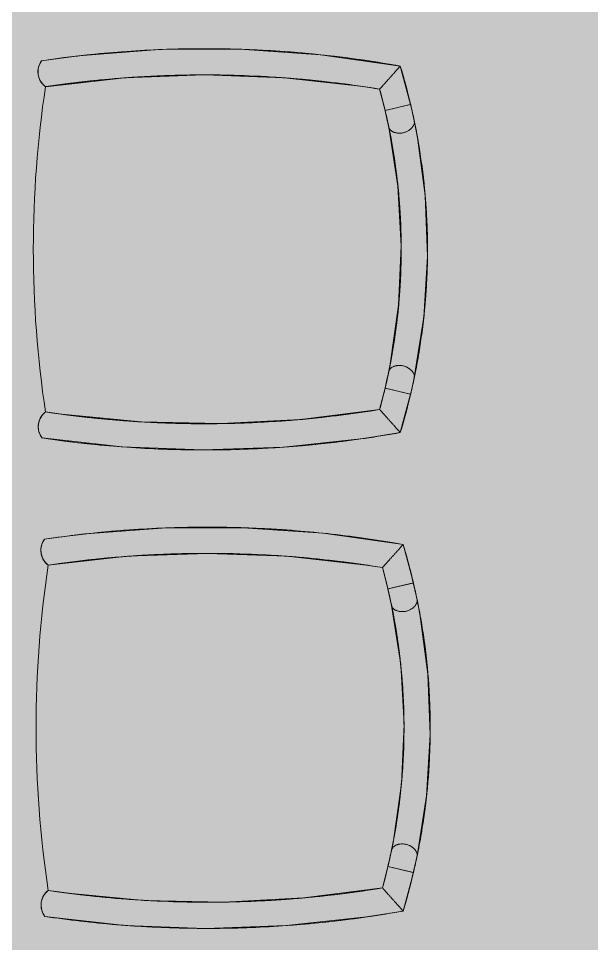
# Model space of a CAD drawing. Header units: inches. Extents: x -203 to 2070, y -968 to 768.
# Drawn here: x 998.1 to 1034.7, y 328.3 to 387.3 of the extents above; entities that cross this region are included whole.
import ezdxf

# ---------------------------------------------------------------- set-up
doc = ezdxf.new("R2010")
doc.units = ezdxf.units.IN
doc.header["$MEASUREMENT"] = 0
doc.layers.add('A-DETL-GENF', color=92, linetype='Continuous', lineweight=9)
doc.layers.add('I-FURN', color=30, linetype='Continuous', lineweight=9)

# ---------------------------------------------------------------- blocks, each defined once
blk = doc.blocks.new('F-Chairs1 - Side 05-V93-LEVEL 10 - POWER _ SIGNAL')
at = {"layer": 'I-FURN'}
for p, q in [((-9.242, -1.073), (-11.695, -1.733)), ((-9.196, -1.062), (-9.242, -1.073)), ((-8.858, -2.702), (-9.242, -1.073)), ((-9.242, -1.073), (-9.05, -1.887)), ((-9.235, -1.101), (-8.865, -2.674)), ((-8.865, -2.674), (-9.235, -1.101)), ((9.242, -1.073), (8.858, -2.702)), ((9.235, -1.101), (8.863, -2.681)), ((8.863, -2.681), (9.235, -1.101)), ((9.05, -1.887), (9.242, -1.073)), ((9.242, -1.073), (9.196, -1.062)), ((11.695, -1.733), (9.242, -1.073)), ((-2.015, -1.726), (-2.068, -1.729)), ((-2.068, -1.729), (-2.015, -1.726)), ((-1.939, -1.722), (-1.877, -1.719)), ((1.877, -1.719), (1.939, -1.722)), ((2.068, -1.729), (2.015, -1.726)), ((2.015, -1.726), (2.068, -1.729)), ((-9.05, -1.887), (-8.865, -2.674)), ((8.863, -2.681), (9.05, -1.887)), ((-10.224, -3.05), (-8.858, -2.702)), ((-8.865, -2.674), (-8.858, -2.702)), ((8.858, -2.702), (8.863, -2.681)), ((8.858, -2.702), (10.224, -3.05)), ((-10.995, -18.568), (-10.988, -18.666))]:
    blk.add_line(p, q, dxfattribs=at)
at = {"layer": 'I-FURN', "flags": 128}
for points in [[(8.177, -0.838), (4.337, -0.234), (0.456, -0.003), (-3.429, -0.146), (-7.282, -0.663), (-8.177, -0.838)], [(-11.695, -1.733), (-12.419, -6.826), (-12.77, -11.959), (-12.747, -17.103), (-12.348, -22.232), (-12.036, -24.605)], [(-7.794, -2.467), (-4.033, -1.884), (-0.232, -1.674), (3.57, -1.838), (7.338, -2.376), (7.794, -2.467)], [(12.04, -24.579), (12.61, -19.466), (12.806, -14.326), (12.627, -9.184), (12.075, -4.07), (11.695, -1.733)], [(-10.381, -24.358), (-10.944, -19.307), (-11.133, -14.227), (-10.947, -9.147), (-10.387, -4.095), (-10.224, -3.05)], [(10.224, -3.05), (10.861, -8.093), (11.125, -13.169), (11.014, -18.251), (10.529, -23.311), (10.381, -24.358)], [(-12.036, -24.605), (-12.011, -24.623), (-11.94, -24.669), (-11.833, -24.726), (-11.696, -24.78), (-11.533, -24.821), (-11.35, -24.838), (-11.157, -24.825)], [(-11.157, -24.825), (-10.968, -24.781), (-10.798, -24.711), (-10.654, -24.625), (-10.539, -24.533), (-10.454, -24.448), (-10.4, -24.383), (-10.381, -24.358)], [(10.381, -24.358), (10.4, -24.383), (10.454, -24.446), (10.54, -24.529), (10.655, -24.619), (10.8, -24.703), (10.97, -24.77), (11.158, -24.812)], [(11.158, -24.812), (11.352, -24.823), (11.536, -24.804), (11.699, -24.761), (11.836, -24.705), (11.943, -24.646), (12.014, -24.598), (12.04, -24.579)]]:
    blk.add_lwpolyline(points, dxfattribs=at)
at = {"layer": 'I-FURN'}
for centre, radius, start, end in [((0, -40.335), 40.335, 73.14459, 106.85541), ((0, -40.335), 40.335, 99.35377, 101.59885), ((0, -40.335), 40.335, 97.51775, 99.35377), ((0, -40.335), 40.335, 93.39404, 97.51775), ((0, -40.335), 40.335, 92.51187, 93.39404), ((0, -40.335), 40.335, 87.48813, 92.51187), ((0, -40.335), 40.335, 86.60596, 87.48813), ((0, -40.335), 40.335, 82.48225, 86.60596), ((0, -40.335), 40.335, 80.64623, 82.48225), ((0, -40.335), 40.335, 78.51286, 80.64623), ((0, -40.335), 40.335, 103.24546, 106.85541), ((0, -40.335), 40.335, 102.9888, 103.17895), ((0, -40.335), 40.335, 102.67749, 102.98789), ((0, -40.335), 40.335, 102.24868, 102.6744), ((0, -40.335), 40.335, 101.65333, 102.18837), ((0, -40.335), 40.335, 78.40115, 78.50241), ((0, -40.335), 40.335, 77.81163, 78.34667), ((0, -40.335), 40.335, 77.3256, 77.75132), ((0, -40.335), 40.335, 77.01211, 77.32251), ((0, -40.335), 40.335, 76.82105, 77.0112), ((0, -40.335), 40.335, 73.14459, 76.75454), ((57.799, -14.206), 70.605, 169.82435, 179.00397), ((57.799, -14.206), 70.605, 169.82435, 173.55311), ((0, -40.335), 38.662, 74.66605, 105.33395), ((0, -40.335), 38.662, 94.04497, 98.14781), ((0, -40.335), 38.662, 94.04497, 98.14781), ((0, -40.335), 38.662, 93.73147, 94.28666), ((0, -40.335), 38.662, 93.117, 94.04497), ((0, -40.335), 38.662, 93.117, 94.04497), ((0, -40.335), 38.662, 93.09719, 93.73147), ((0, -40.335), 38.662, 92.87471, 93.08387), ((0, -40.335), 38.662, 92.75495, 92.98747), ((0, -40.335), 38.662, 92.75495, 92.98747), ((0, -40.335), 38.662, 92.65774, 92.78248), ((0, -40.335), 38.662, 87.24505, 92.75495), ((0, -40.335), 38.662, 87.24505, 92.75495), ((0, -40.335), 38.662, 92.49858, 92.63985), ((0, -40.335), 38.662, 87.51483, 92.48517), ((0, -40.335), 38.662, 87.36015, 87.50142), ((0, -40.335), 38.662, 87.21752, 87.34226), ((0, -40.335), 38.662, 87.01253, 87.24505), ((0, -40.335), 38.662, 87.01253, 87.24505), ((0, -40.335), 38.662, 86.95082, 87.12529), ((0, -40.335), 38.662, 86.26853, 86.90281), ((0, -40.335), 38.662, 85.95503, 86.883), ((0, -40.335), 38.662, 85.95503, 86.883), ((0, -40.335), 38.662, 85.71334, 86.26853), ((0, -40.335), 38.662, 81.85219, 85.95503), ((0, -40.335), 38.662, 81.85219, 85.95503), ((-57.799, -14.206), 70.605, 0.99603, 10.17565), ((-57.799, -14.206), 70.605, 6.451, 10.17565), ((0, -40.335), 38.662, 100.11219, 105.33395), ((0, -40.335), 38.662, 100.11219, 105.33395), ((0, -40.335), 38.662, 100.71668, 103.24546), ((0, -40.335), 38.662, 99.32865, 100.71668), ((0, -40.335), 38.662, 99.58009, 100.11219), ((0, -40.335), 38.662, 99.58009, 100.11219), ((0, -40.335), 38.662, 99.32602, 99.58009), ((0, -40.335), 38.662, 99.32602, 99.58009), ((0, -40.335), 38.662, 98.91035, 99.32865), ((0, -40.335), 38.662, 98.97244, 99.32602), ((0, -40.335), 38.662, 99.20037, 99.32602), ((0, -40.335), 38.662, 98.97244, 99.20037), ((0, -40.335), 38.662, 98.34809, 98.97244), ((0, -40.335), 38.662, 98.34809, 98.97244), ((0, -40.335), 38.662, 98.66246, 98.91035), ((0, -40.335), 38.662, 98.30817, 98.63318), ((0, -40.335), 38.662, 98.14781, 98.34809), ((0, -40.335), 38.662, 98.14781, 98.34809), ((0, -40.335), 38.662, 97.67378, 98.30817), ((0, -40.335), 38.662, 97.50128, 97.67378), ((0, -40.335), 38.662, 96.83662, 97.50128), ((0, -40.335), 38.662, 94.28666, 96.83662), ((0, -40.335), 38.662, 83.16338, 85.71334), ((0, -40.335), 38.662, 82.49872, 83.16338), ((0, -40.335), 38.662, 82.32622, 82.49872), ((0, -40.335), 38.662, 81.69183, 82.32622), ((0, -40.335), 38.662, 81.65191, 81.85219), ((0, -40.335), 38.662, 81.65191, 81.85219), ((0, -40.335), 38.662, 81.36682, 81.69183), ((0, -40.335), 38.662, 81.02756, 81.65191), ((0, -40.335), 38.662, 81.02756, 81.65191), ((0, -40.335), 38.662, 81.08965, 81.36682), ((0, -40.335), 38.662, 80.67135, 81.08965), ((0, -40.335), 38.662, 80.67398, 81.02756), ((0, -40.335), 38.662, 80.67398, 81.02756), ((0, -40.335), 38.662, 80.41991, 80.67398), ((0, -40.335), 38.662, 80.41991, 80.67398), ((0, -40.335), 38.662, 79.28332, 80.67135), ((0, -40.335), 38.662, 79.88781, 80.41991), ((0, -40.335), 38.662, 79.88781, 80.41991), ((0, -40.335), 38.662, 74.66605, 79.88781), ((0, -40.335), 38.662, 74.66605, 79.88781), ((0, -40.335), 38.662, 76.75454, 79.28332), ((0, -40.335), 38.662, 103.24546, 105.33395), ((0, -40.335), 38.662, 74.66605, 76.75454), ((57.799, -14.206), 68.932, 170.68555, 178.94943), ((57.799, -14.206), 68.932, 170.68555, 174.96828), ((57.799, -14.206), 68.932, 170.68555, 174.81749), ((57.799, -14.206), 68.932, 170.68555, 174.79891), ((-57.799, -14.206), 68.932, 1.05057, 9.31445), ((-57.799, -14.206), 68.932, 5.03172, 9.31445), ((-57.799, -14.206), 68.932, 5.03172, 9.31445), ((-57.799, -14.206), 68.932, 5.20087, 9.31445), ((57.799, -14.206), 70.605, 173.55332, 177.28193), ((-57.799, -14.206), 70.605, 2.72629, 6.4509), ((57.799, -14.206), 68.932, 174.98081, 176.40402), ((57.799, -14.206), 68.932, 174.98081, 176.40402), ((57.799, -14.206), 68.932, 174.98038, 175.13107), ((57.799, -14.206), 68.932, 174.80686, 174.98038), ((57.799, -14.206), 68.932, 174.81749, 174.96828), ((-57.799, -14.206), 68.932, 5.01953, 5.19293), ((-57.799, -14.206), 68.932, 4.86871, 5.01953), ((-57.799, -14.206), 68.932, 3.59598, 5.01919), ((-57.799, -14.206), 68.932, 3.59598, 5.01919), ((57.799, -14.206), 68.932, 175.13146, 176.40416), ((-57.799, -14.206), 68.932, 3.59571, 4.86854), ((57.799, -14.206), 68.932, 176.40402, 178.94943), ((57.799, -14.206), 68.932, 176.40402, 178.94943), ((57.799, -14.206), 68.932, 176.40416, 178.92047), ((-57.799, -14.206), 68.932, 1.85643, 3.59598), ((-57.799, -14.206), 68.932, 1.85643, 3.59598), ((-57.799, -14.206), 68.932, 1.40712, 3.59571), ((57.799, -14.206), 70.605, 177.28228, 178.87472), ((-57.799, -14.206), 70.605, 359.00156, 2.72616), ((-57.799, -14.206), 68.932, 1.34675, 1.85643), ((-57.799, -14.206), 68.932, 1.34675, 1.85643), ((57.799, -14.206), 70.605, 178.90345, 181.01076), ((57.799, -14.206), 70.605, 179.00397, 188.46918), ((57.799, -14.206), 68.932, 178.94943, 188.46918), ((57.799, -14.206), 68.932, 178.94943, 179.25127), ((57.799, -14.206), 68.932, 178.94943, 179.25127), ((57.799, -14.206), 68.932, 178.96994, 179.25042), ((-57.799, -14.206), 68.932, 351.53082, 1.05057), ((-57.799, -14.206), 68.932, 1.07911, 1.40712), ((-57.799, -14.206), 68.932, 1.05057, 1.34675), ((-57.799, -14.206), 68.932, 1.05057, 1.34675), ((-57.799, -14.206), 68.932, 0.88116, 1.05057), ((-57.799, -14.206), 68.932, 0.88116, 1.05057), ((-57.799, -14.206), 68.932, 0.74938, 1.02966), ((-57.799, -14.206), 70.605, 351.53082, 0.99603), ((57.799, -14.206), 68.932, 179.25127, 182.33188), ((57.799, -14.206), 68.932, 179.25127, 182.33188), ((57.799, -14.206), 68.932, 179.25042, 179.54756), ((-57.799, -14.206), 68.932, 0.74873, 0.88116), ((-57.799, -14.206), 68.932, 0.74873, 0.88116), ((-57.799, -14.206), 68.932, 0.42286, 0.74938), ((-57.799, -14.206), 68.932, 0.21701, 0.74873), ((-57.799, -14.206), 68.932, 0.21701, 0.74873), ((57.799, -14.206), 68.932, 179.70845, 182.3298), ((57.799, -14.206), 68.932, 179.57736, 179.70845), ((-57.799, -14.206), 68.932, 357.66812, 0.19122), ((-57.799, -14.206), 68.932, 357.66812, 0.19122), ((-57.799, -14.206), 68.932, 359.73817, 0.42264), ((-57.799, -14.206), 68.932, 357.66849, 359.73817), ((57.799, -14.206), 70.605, 181.01125, 184.73961), ((-57.799, -14.206), 70.605, 355.27682, 359.00142), ((57.799, -14.206), 68.932, 182.3298, 183.71571), ((57.799, -14.206), 68.932, 182.33188, 183.62751), ((57.799, -14.206), 68.932, 182.33188, 183.62751), ((-57.799, -14.206), 68.932, 356.28366, 357.66849), ((-57.799, -14.206), 68.932, 356.32675, 357.66812), ((-57.799, -14.206), 68.932, 356.32675, 357.66812), ((57.799, -14.206), 68.932, 183.62751, 183.85438), ((57.799, -14.206), 68.932, 183.70931, 183.85438), ((57.799, -14.206), 68.932, 183.72166, 183.85993), ((57.799, -14.206), 68.932, 183.86069, 188.46918), ((57.799, -14.206), 68.932, 183.86069, 188.46918), ((57.799, -14.206), 68.932, 183.86444, 184.02236), ((-57.799, -14.206), 68.932, 351.53082, 356.13931), ((-57.799, -14.206), 68.932, 351.53082, 356.13931), ((-57.799, -14.206), 68.932, 355.97699, 356.13974), ((-57.799, -14.206), 68.932, 356.13974, 356.27773), ((-57.799, -14.206), 68.932, 356.13931, 356.25766), ((-57.799, -14.206), 68.932, 356.13931, 356.25766), ((57.799, -14.206), 68.932, 184.02327, 184.2414), ((57.799, -14.206), 68.932, 184.2414, 188.46918), ((-57.799, -14.206), 68.932, 351.53082, 355.97673), ((57.799, -14.206), 70.605, 184.74021, 188.46918), ((-57.799, -14.206), 70.605, 351.55193, 355.27667), ((-11.331, -23.657), 1.181, 233.3697, 323.56865), ((-11.331, -23.657), 1.181, 234.77955, 238.71788), ((-11.331, -23.657), 1.181, 238.72535, 244.75805), ((-11.331, -23.657), 1.181, 247.19774, 251.83552), ((-11.331, -23.657), 1.181, 251.85542, 258.06389), ((-11.331, -23.657), 1.181, 287.97577, 296.86899), ((-11.331, -23.657), 1.181, 298.8314, 305.14921), ((-11.331, -23.657), 1.181, 305.17348, 309.73653), ((-11.331, -23.657), 1.181, 312.22703, 318.25956), ((-11.331, -23.657), 1.181, 318.27425, 322.17824), ((0, 44.544), 69.68, 261.43212, 278.56788), ((0, 44.544), 69.68, 261.43212, 278.56788), ((0, 44.544), 69.68, 261.43212, 278.56788), ((11.32, -23.642), 1.181, 217.31497, 307.52747), ((11.32, -23.642), 1.181, 218.68488, 222.53793), ((11.32, -23.642), 1.181, 222.53959, 228.51109), ((11.32, -23.642), 1.181, 231.17288, 235.54281), ((11.32, -23.642), 1.181, 235.54981, 243.08997), ((11.32, -23.642), 1.181, 243.80536, 252.68118), ((11.32, -23.642), 1.181, 282.95037, 288.86495), ((11.32, -23.642), 1.181, 288.88336, 293.73193), ((11.32, -23.642), 1.181, 295.98563, 302.08638), ((11.32, -23.642), 1.181, 302.10845, 306.09567), ((-11.331, -23.657), 1.181, 260.1402, 269.05973), ((-11.331, -23.657), 1.181, 274.08568, 278.51039), ((-11.331, -23.657), 1.181, 278.52817, 282.86212), ((11.32, -23.642), 1.181, 257.97688, 262.10711), ((11.32, -23.642), 1.181, 262.11736, 266.80391), ((11.32, -23.642), 1.181, 271.6031, 280.54776)]:
    blk.add_arc(centre, radius, start, end, dxfattribs=at)
for points, knots in [([(-9.242, -1.073), (-9.241, -1.073), (-9.21, -1.066), (-9.058, -1.03), (-8.742, -0.958), (-8.385, -0.881), (-8.177, -0.838)], [0, 0, 0, 0, 0.2, 0.4, 0.7, 1, 1, 1, 1]), ([(-8.177, -0.838), (-8.11, -0.825), (-8.002, -0.838), (-7.863, -0.912), (-7.786, -0.97), (-7.727, -1.022), (-7.68, -1.072), (-7.644, -1.116), (-7.61, -1.163), (-7.567, -1.227), (-7.521, -1.312), (-7.483, -1.399), (-7.452, -1.494), (-7.428, -1.594), (-7.415, -1.685), (-7.41, -1.768), (-7.412, -1.846), (-7.419, -1.921), (-7.429, -1.991), (-7.445, -2.056), (-7.465, -2.119), (-7.489, -2.177), (-7.523, -2.247), (-7.574, -2.323), (-7.665, -2.417), (-7.74, -2.455), (-7.794, -2.467)], [-1, -1, -1, -1, -0.861111, -0.791667, -0.756944, -0.722222, -0.6875, -0.670139, -0.652778, -0.618056, -0.583333, -0.548611, -0.513889, -0.479167, -0.444444, -0.416667, -0.388889, -0.361111, -0.333333, -0.305556, -0.277778, -0.25, -0.222222, -0.166667, -0.111111, 0, 0, 0, 0]), ([(7.794, -2.467), (7.727, -2.453), (7.635, -2.398), (7.539, -2.275), (7.495, -2.191), (7.465, -2.119), (7.444, -2.054), (7.431, -1.999), (7.422, -1.942), (7.413, -1.865), (7.41, -1.768), (7.416, -1.673), (7.432, -1.574), (7.458, -1.474), (7.488, -1.387), (7.521, -1.312), (7.558, -1.244), (7.598, -1.18), (7.639, -1.122), (7.682, -1.07), (7.727, -1.023), (7.774, -0.98), (7.836, -0.931), (7.915, -0.882), (8.039, -0.832), (8.123, -0.827), (8.177, -0.838)], [-1, -1, -1, -1, -0.861111, -0.791667, -0.756944, -0.722222, -0.6875, -0.670139, -0.652778, -0.618056, -0.583333, -0.548611, -0.513889, -0.479167, -0.444444, -0.416667, -0.388889, -0.361111, -0.333333, -0.305556, -0.277778, -0.25, -0.222222, -0.166667, -0.111111, 0, 0, 0, 0]), ([(8.177, -0.838), (8.316, -0.866), (8.567, -0.92), (8.914, -0.997), (9.173, -1.057), (9.24, -1.073), (9.242, -1.073)], [0, 0, 0, 0, 0.2, 0.4, 0.7, 1, 1, 1, 1]), ([(-11.695, -1.733), (-11.696, -1.734), (-11.686, -1.742), (-11.654, -1.77), (-11.617, -1.803), (-11.584, -1.832), (-11.546, -1.866), (-11.511, -1.897), (-11.481, -1.923), (-11.451, -1.95), (-11.41, -1.987), (-11.359, -2.033), (-11.306, -2.08), (-11.251, -2.129), (-11.194, -2.18), (-11.137, -2.232), (-11.078, -2.284), (-11.018, -2.336), (-10.959, -2.39), (-10.9, -2.443), (-10.841, -2.495), (-10.782, -2.548), (-10.725, -2.6), (-10.669, -2.651), (-10.613, -2.699), (-10.56, -2.747), (-10.509, -2.793), (-10.461, -2.837), (-10.416, -2.877), (-10.374, -2.914), (-10.336, -2.948), (-10.303, -2.979), (-10.275, -3.004), (-10.253, -3.023), (-10.231, -3.042), (-10.224, -3.049), (-10.224, -3.05)], [-1, -1, -1, -1, -0.944444, -0.888889, -0.861111, -0.833333, -0.805556, -0.777778, -0.763889, -0.75, -0.722222, -0.694444, -0.666667, -0.638889, -0.611111, -0.583333, -0.555556, -0.527778, -0.5, -0.472222, -0.444444, -0.416667, -0.388889, -0.361111, -0.333333, -0.305556, -0.277778, -0.25, -0.222222, -0.194444, -0.166667, -0.138889, -0.111111, -0.083333, -0.055556, 0, 0, 0, 0]), ([(10.224, -3.05), (10.224, -3.049), (10.231, -3.042), (10.253, -3.023), (10.275, -3.004), (10.303, -2.979), (10.336, -2.948), (10.374, -2.914), (10.409, -2.883), (10.438, -2.857), (10.469, -2.83), (10.509, -2.793), (10.56, -2.747), (10.613, -2.699), (10.669, -2.651), (10.725, -2.6), (10.782, -2.548), (10.841, -2.495), (10.9, -2.443), (10.959, -2.389), (11.018, -2.336), (11.078, -2.284), (11.137, -2.231), (11.194, -2.18), (11.251, -2.129), (11.306, -2.08), (11.359, -2.033), (11.41, -1.987), (11.459, -1.943), (11.504, -1.903), (11.546, -1.866), (11.584, -1.832), (11.617, -1.803), (11.654, -1.77), (11.686, -1.742), (11.696, -1.734), (11.695, -1.733)], [-1, -1, -1, -1, -0.944444, -0.916667, -0.888889, -0.861111, -0.833333, -0.805556, -0.777778, -0.763889, -0.75, -0.722222, -0.694444, -0.666667, -0.638889, -0.611111, -0.583333, -0.555556, -0.527778, -0.5, -0.472222, -0.444444, -0.416667, -0.388889, -0.361111, -0.333333, -0.305556, -0.277778, -0.25, -0.222222, -0.194444, -0.166667, -0.138889, -0.111111, -0.055556, 0, 0, 0, 0]), ([(-7.794, -2.467), (-7.932, -2.495), (-8.183, -2.549), (-8.53, -2.626), (-8.79, -2.686), (-8.857, -2.701), (-8.858, -2.702)], [0, 0, 0, 0, 0.2, 0.4, 0.7, 1, 1, 1, 1]), ([(8.858, -2.702), (8.857, -2.701), (8.827, -2.694), (8.674, -2.659), (8.359, -2.587), (8.002, -2.51), (7.794, -2.467)], [0, 0, 0, 0, 0.2, 0.4, 0.7, 1, 1, 1, 1])]:
    blk.add_open_spline(points, degree=3, knots=knots, dxfattribs=at)
blk = doc.blocks.new('F-Chairs1 - Side 05-V96-LEVEL 10 - POWER _ SIGNAL')
at = {"layer": 'I-FURN'}
for p, q in [((-9.242, -1.073), (-11.695, -1.733)), ((-9.196, -1.062), (-9.242, -1.073)), ((-8.858, -2.702), (-9.242, -1.073)), ((-9.242, -1.073), (-9.05, -1.887)), ((-9.235, -1.101), (-8.865, -2.674)), ((-8.865, -2.674), (-9.235, -1.101)), ((9.242, -1.073), (8.858, -2.702)), ((9.235, -1.101), (8.863, -2.681)), ((8.863, -2.681), (9.235, -1.101)), ((9.05, -1.887), (9.242, -1.073)), ((9.242, -1.073), (9.196, -1.062)), ((11.695, -1.733), (9.242, -1.073)), ((-2.015, -1.726), (-2.068, -1.729)), ((-2.068, -1.729), (-2.015, -1.726)), ((-1.939, -1.722), (-1.877, -1.719)), ((1.877, -1.719), (1.939, -1.722)), ((2.068, -1.729), (2.015, -1.726)), ((2.015, -1.726), (2.068, -1.729)), ((-9.05, -1.887), (-8.865, -2.674)), ((8.863, -2.681), (9.05, -1.887)), ((-10.224, -3.05), (-8.858, -2.702)), ((-8.865, -2.674), (-8.858, -2.702)), ((8.858, -2.702), (8.863, -2.681)), ((8.858, -2.702), (10.224, -3.05)), ((11.131, -13.766), (11.131, -13.698))]:
    blk.add_line(p, q, dxfattribs=at)
at = {"layer": 'I-FURN', "flags": 128}
for points in [[(8.177, -0.838), (4.337, -0.234), (0.456, -0.003), (-3.429, -0.146), (-7.282, -0.663), (-8.177, -0.838)], [(-11.695, -1.733), (-12.419, -6.826), (-12.77, -11.959), (-12.747, -17.103), (-12.348, -22.232), (-12.036, -24.605)], [(-7.794, -2.467), (-4.033, -1.884), (-0.232, -1.674), (3.57, -1.838), (7.338, -2.376), (7.794, -2.467)], [(12.04, -24.579), (12.61, -19.466), (12.806, -14.326), (12.627, -9.184), (12.075, -4.07), (11.695, -1.733)], [(-10.381, -24.358), (-10.944, -19.307), (-11.133, -14.227), (-10.947, -9.147), (-10.387, -4.095), (-10.224, -3.05)], [(10.224, -3.05), (10.861, -8.093), (11.125, -13.169), (11.014, -18.251), (10.529, -23.311), (10.381, -24.358)], [(-12.036, -24.605), (-12.011, -24.623), (-11.94, -24.669), (-11.833, -24.726), (-11.696, -24.78), (-11.533, -24.821), (-11.35, -24.838), (-11.157, -24.825)], [(-11.157, -24.825), (-10.968, -24.781), (-10.798, -24.711), (-10.654, -24.625), (-10.539, -24.533), (-10.454, -24.448), (-10.4, -24.383), (-10.381, -24.358)], [(10.381, -24.358), (10.4, -24.383), (10.454, -24.446), (10.54, -24.529), (10.655, -24.619), (10.8, -24.703), (10.97, -24.77), (11.158, -24.812)], [(11.158, -24.812), (11.352, -24.823), (11.536, -24.804), (11.699, -24.761), (11.836, -24.705), (11.943, -24.646), (12.014, -24.598), (12.04, -24.579)]]:
    blk.add_lwpolyline(points, dxfattribs=at)
at = {"layer": 'I-FURN'}
for centre, radius, start, end in [((0, -40.335), 40.335, 73.14459, 106.85541), ((0, -40.335), 40.335, 99.35377, 101.59885), ((0, -40.335), 40.335, 97.51775, 99.35377), ((0, -40.335), 40.335, 93.39404, 97.51775), ((0, -40.335), 40.335, 92.51187, 93.39404), ((0, -40.335), 40.335, 87.48813, 92.51187), ((0, -40.335), 40.335, 86.60596, 87.48813), ((0, -40.335), 40.335, 82.48225, 86.60596), ((0, -40.335), 40.335, 80.64623, 82.48225), ((0, -40.335), 40.335, 78.40115, 80.64623), ((0, -40.335), 40.335, 103.24546, 106.85541), ((0, -40.335), 40.335, 102.9888, 103.17895), ((0, -40.335), 40.335, 102.67749, 102.98789), ((0, -40.335), 40.335, 102.24868, 102.6744), ((0, -40.335), 40.335, 101.65333, 102.18837), ((0, -40.335), 40.335, 77.81163, 78.34667), ((0, -40.335), 40.335, 77.3256, 77.75132), ((0, -40.335), 40.335, 77.01211, 77.32251), ((0, -40.335), 40.335, 76.82105, 77.0112), ((0, -40.335), 40.335, 73.14459, 76.75454), ((57.799, -14.206), 70.605, 169.82435, 179.00397), ((57.799, -14.206), 70.605, 169.82435, 173.55311), ((0, -40.335), 38.662, 74.66605, 105.33395), ((0, -40.335), 38.662, 94.04497, 98.14781), ((0, -40.335), 38.662, 94.04497, 98.14781), ((0, -40.335), 38.662, 93.73147, 94.28666), ((0, -40.335), 38.662, 93.117, 94.04497), ((0, -40.335), 38.662, 93.117, 94.04497), ((0, -40.335), 38.662, 93.09719, 93.73147), ((0, -40.335), 38.662, 92.87471, 93.08387), ((0, -40.335), 38.662, 92.75495, 92.98747), ((0, -40.335), 38.662, 92.75495, 92.98747), ((0, -40.335), 38.662, 92.65774, 92.78248), ((0, -40.335), 38.662, 87.24505, 92.75495), ((0, -40.335), 38.662, 87.24505, 92.75495), ((0, -40.335), 38.662, 92.49858, 92.63985), ((0, -40.335), 38.662, 87.51483, 92.48517), ((0, -40.335), 38.662, 87.36015, 87.50142), ((0, -40.335), 38.662, 87.21752, 87.34226), ((0, -40.335), 38.662, 87.01253, 87.24505), ((0, -40.335), 38.662, 87.01253, 87.24505), ((0, -40.335), 38.662, 86.95082, 87.12529), ((0, -40.335), 38.662, 86.26853, 86.90281), ((0, -40.335), 38.662, 85.95503, 86.883), ((0, -40.335), 38.662, 85.95503, 86.883), ((0, -40.335), 38.662, 85.71334, 86.26853), ((0, -40.335), 38.662, 81.85219, 85.95503), ((0, -40.335), 38.662, 81.85219, 85.95503), ((-57.799, -14.206), 70.605, 0.99603, 10.17565), ((-57.799, -14.206), 70.605, 6.451, 10.17565), ((0, -40.335), 38.662, 100.11219, 105.33395), ((0, -40.335), 38.662, 100.11219, 105.33395), ((0, -40.335), 38.662, 100.71668, 103.24546), ((0, -40.335), 38.662, 99.32865, 100.71668), ((0, -40.335), 38.662, 99.58009, 100.11219), ((0, -40.335), 38.662, 99.58009, 100.11219), ((0, -40.335), 38.662, 99.32602, 99.58009), ((0, -40.335), 38.662, 99.32602, 99.58009), ((0, -40.335), 38.662, 98.91035, 99.32865), ((0, -40.335), 38.662, 98.97244, 99.32602), ((0, -40.335), 38.662, 98.97244, 99.32602), ((0, -40.335), 38.662, 98.34809, 98.97244), ((0, -40.335), 38.662, 98.34809, 98.97244), ((0, -40.335), 38.662, 98.63318, 98.91035), ((0, -40.335), 38.662, 98.30817, 98.63318), ((0, -40.335), 38.662, 98.14781, 98.34809), ((0, -40.335), 38.662, 98.14781, 98.34809), ((0, -40.335), 38.662, 97.67378, 98.30817), ((0, -40.335), 38.662, 97.50128, 97.67378), ((0, -40.335), 38.662, 96.83662, 97.50128), ((0, -40.335), 38.662, 94.28666, 96.83662), ((0, -40.335), 38.662, 83.16338, 85.71334), ((0, -40.335), 38.662, 82.49872, 83.16338), ((0, -40.335), 38.662, 82.32622, 82.49872), ((0, -40.335), 38.662, 81.69183, 82.32622), ((0, -40.335), 38.662, 81.65191, 81.85219), ((0, -40.335), 38.662, 81.65191, 81.85219), ((0, -40.335), 38.662, 81.36682, 81.69183), ((0, -40.335), 38.662, 81.02756, 81.65191), ((0, -40.335), 38.662, 81.02756, 81.65191), ((0, -40.335), 38.662, 81.08965, 81.36682), ((0, -40.335), 38.662, 80.67135, 81.08965), ((0, -40.335), 38.662, 80.67398, 81.02756), ((0, -40.335), 38.662, 80.79963, 81.02756), ((0, -40.335), 38.662, 80.67398, 80.79963), ((0, -40.335), 38.662, 80.41991, 80.67398), ((0, -40.335), 38.662, 80.41991, 80.67398), ((0, -40.335), 38.662, 79.28332, 80.67135), ((0, -40.335), 38.662, 79.88781, 80.41991), ((0, -40.335), 38.662, 79.88781, 80.41991), ((0, -40.335), 38.662, 74.66605, 79.88781), ((0, -40.335), 38.662, 74.66605, 79.88781), ((0, -40.335), 38.662, 76.75454, 79.28332), ((0, -40.335), 38.662, 103.24546, 105.33395), ((0, -40.335), 38.662, 74.66605, 76.75454), ((57.799, -14.206), 68.932, 170.68555, 178.94943), ((57.799, -14.206), 68.932, 170.68555, 174.96828), ((57.799, -14.206), 68.932, 170.68555, 174.96828), ((57.799, -14.206), 68.932, 170.68555, 174.79891), ((-57.799, -14.206), 68.932, 1.05057, 9.31445), ((-57.799, -14.206), 68.932, 5.03172, 9.31445), ((-57.799, -14.206), 68.932, 5.03172, 9.31445), ((-57.799, -14.206), 68.932, 5.20087, 9.31445), ((57.799, -14.206), 70.605, 173.55332, 177.28193), ((-57.799, -14.206), 70.605, 2.72629, 6.4509), ((57.799, -14.206), 68.932, 174.98081, 176.40402), ((57.799, -14.206), 68.932, 174.98081, 176.40402), ((57.799, -14.206), 68.932, 174.98038, 175.13107), ((57.799, -14.206), 68.932, 174.80686, 174.98038), ((-57.799, -14.206), 68.932, 5.01953, 5.19293), ((-57.799, -14.206), 68.932, 4.86871, 5.01953), ((-57.799, -14.206), 68.932, 3.59598, 5.01919), ((-57.799, -14.206), 68.932, 3.59598, 5.01919), ((57.799, -14.206), 68.932, 175.13146, 176.40416), ((-57.799, -14.206), 68.932, 3.59571, 4.86854), ((57.799, -14.206), 68.932, 176.40402, 178.94943), ((57.799, -14.206), 68.932, 176.40402, 178.94943), ((57.799, -14.206), 68.932, 176.40416, 178.92047), ((-57.799, -14.206), 68.932, 1.85643, 3.59598), ((-57.799, -14.206), 68.932, 1.85643, 3.59598), ((-57.799, -14.206), 68.932, 1.40712, 3.59571), ((57.799, -14.206), 70.605, 177.28228, 178.87472), ((-57.799, -14.206), 70.605, 359.00156, 2.72616), ((-57.799, -14.206), 68.932, 1.34675, 1.85643), ((-57.799, -14.206), 68.932, 1.34675, 1.85643), ((57.799, -14.206), 70.605, 178.90345, 181.01076), ((57.799, -14.206), 70.605, 179.00397, 188.46918), ((57.799, -14.206), 68.932, 178.94943, 188.46918), ((57.799, -14.206), 68.932, 178.94943, 179.25127), ((57.799, -14.206), 68.932, 178.94943, 179.25127), ((57.799, -14.206), 68.932, 178.96994, 179.25042), ((-57.799, -14.206), 68.932, 351.53082, 1.05057), ((-57.799, -14.206), 68.932, 1.07911, 1.40712), ((-57.799, -14.206), 68.932, 1.05057, 1.34675), ((-57.799, -14.206), 68.932, 1.05057, 1.34675), ((-57.799, -14.206), 68.932, 0.88116, 1.05057), ((-57.799, -14.206), 68.932, 0.88116, 1.05057), ((-57.799, -14.206), 68.932, 0.74938, 1.02966), ((-57.799, -14.206), 70.605, 351.53082, 0.99603), ((57.799, -14.206), 68.932, 179.25127, 182.33188), ((57.799, -14.206), 68.932, 179.25127, 182.33188), ((57.799, -14.206), 68.932, 179.25042, 179.54756), ((-57.799, -14.206), 68.932, 0.74873, 0.88116), ((-57.799, -14.206), 68.932, 0.74873, 0.88116), ((-57.799, -14.206), 68.932, 0.42286, 0.74938), ((-57.799, -14.206), 68.932, 0.19122, 0.74873), ((-57.799, -14.206), 68.932, 0.19122, 0.74873), ((57.799, -14.206), 68.932, 179.70845, 182.3298), ((57.799, -14.206), 68.932, 179.57736, 179.70845), ((-57.799, -14.206), 68.932, 357.66812, 0.19122), ((-57.799, -14.206), 68.932, 357.66812, 0.19122), ((-57.799, -14.206), 68.932, 359.73817, 0.35768), ((-57.799, -14.206), 68.932, 357.66849, 359.73817), ((57.799, -14.206), 70.605, 181.01125, 184.73961), ((-57.799, -14.206), 70.605, 355.27682, 359.00142), ((57.799, -14.206), 68.932, 182.3298, 183.71571), ((57.799, -14.206), 68.932, 182.33188, 183.62751), ((57.799, -14.206), 68.932, 182.33188, 183.62751), ((-57.799, -14.206), 68.932, 356.28366, 357.66849), ((-57.799, -14.206), 68.932, 356.32675, 357.66812), ((-57.799, -14.206), 68.932, 356.32675, 357.66812), ((57.799, -14.206), 68.932, 183.62751, 183.85438), ((57.799, -14.206), 68.932, 183.62751, 183.85438), ((57.799, -14.206), 68.932, 183.72166, 183.85993), ((57.799, -14.206), 68.932, 183.86069, 188.46918), ((57.799, -14.206), 68.932, 183.86069, 188.46918), ((57.799, -14.206), 68.932, 183.86444, 184.02236), ((-57.799, -14.206), 68.932, 351.53082, 356.13931), ((-57.799, -14.206), 68.932, 351.53082, 356.13931), ((-57.799, -14.206), 68.932, 355.97699, 356.13974), ((-57.799, -14.206), 68.932, 356.13974, 356.27773), ((-57.799, -14.206), 68.932, 356.13931, 356.25766), ((-57.799, -14.206), 68.932, 356.13931, 356.25766), ((57.799, -14.206), 68.932, 184.02327, 184.2414), ((57.799, -14.206), 68.932, 184.2414, 188.46918), ((-57.799, -14.206), 68.932, 351.53082, 355.97673), ((57.799, -14.206), 70.605, 184.74021, 188.46918), ((-57.799, -14.206), 70.605, 351.55193, 355.27667), ((-11.331, -23.657), 1.181, 233.3697, 323.56865), ((-11.331, -23.657), 1.181, 234.77955, 238.71788), ((-11.331, -23.657), 1.181, 238.72535, 244.75805), ((-11.331, -23.657), 1.181, 247.19774, 251.83552), ((-11.331, -23.657), 1.181, 251.85542, 258.06389), ((-11.331, -23.657), 1.181, 287.97577, 296.86899), ((-11.331, -23.657), 1.181, 298.8314, 305.14921), ((-11.331, -23.657), 1.181, 305.17348, 309.73653), ((-11.331, -23.657), 1.181, 312.22703, 318.25956), ((-11.331, -23.657), 1.181, 318.27425, 322.17824), ((0, 44.544), 69.68, 261.43212, 278.56788), ((0, 44.544), 69.68, 261.43212, 278.56788), ((0, 44.544), 69.68, 261.43212, 278.56788), ((11.32, -23.642), 1.181, 217.31497, 307.52747), ((11.32, -23.642), 1.181, 218.68488, 222.53793), ((11.32, -23.642), 1.181, 222.53959, 228.51109), ((11.32, -23.642), 1.181, 231.17288, 235.54281), ((11.32, -23.642), 1.181, 235.54981, 243.08997), ((11.32, -23.642), 1.181, 243.80536, 252.68118), ((11.32, -23.642), 1.181, 282.95037, 288.86495), ((11.32, -23.642), 1.181, 288.88336, 293.73193), ((11.32, -23.642), 1.181, 295.98563, 302.08638), ((11.32, -23.642), 1.181, 302.10845, 306.09567), ((-11.331, -23.657), 1.181, 260.1402, 269.05973), ((-11.331, -23.657), 1.181, 274.08568, 278.51039), ((-11.331, -23.657), 1.181, 278.52817, 282.86212), ((11.32, -23.642), 1.181, 257.97688, 262.10711), ((11.32, -23.642), 1.181, 262.11736, 266.80391), ((11.32, -23.642), 1.181, 271.6031, 280.54776)]:
    blk.add_arc(centre, radius, start, end, dxfattribs=at)
for points, knots in [([(-9.242, -1.073), (-9.241, -1.073), (-9.21, -1.066), (-9.058, -1.03), (-8.742, -0.958), (-8.385, -0.881), (-8.177, -0.838)], [0, 0, 0, 0, 0.2, 0.4, 0.7, 1, 1, 1, 1]), ([(-8.177, -0.838), (-8.11, -0.825), (-8.002, -0.838), (-7.863, -0.912), (-7.786, -0.97), (-7.727, -1.022), (-7.68, -1.072), (-7.644, -1.116), (-7.61, -1.163), (-7.567, -1.227), (-7.521, -1.312), (-7.483, -1.399), (-7.452, -1.494), (-7.428, -1.594), (-7.415, -1.685), (-7.41, -1.768), (-7.412, -1.846), (-7.419, -1.921), (-7.429, -1.991), (-7.445, -2.056), (-7.465, -2.119), (-7.489, -2.177), (-7.523, -2.247), (-7.574, -2.323), (-7.665, -2.417), (-7.74, -2.455), (-7.794, -2.467)], [-1, -1, -1, -1, -0.861111, -0.791667, -0.756944, -0.722222, -0.6875, -0.670139, -0.652778, -0.618056, -0.583333, -0.548611, -0.513889, -0.479167, -0.444444, -0.416667, -0.388889, -0.361111, -0.333333, -0.305556, -0.277778, -0.25, -0.222222, -0.166667, -0.111111, 0, 0, 0, 0]), ([(7.794, -2.467), (7.727, -2.453), (7.635, -2.398), (7.539, -2.275), (7.495, -2.191), (7.465, -2.119), (7.444, -2.054), (7.431, -1.999), (7.422, -1.942), (7.413, -1.865), (7.41, -1.768), (7.416, -1.673), (7.432, -1.574), (7.458, -1.474), (7.488, -1.387), (7.521, -1.312), (7.558, -1.244), (7.598, -1.18), (7.639, -1.122), (7.682, -1.07), (7.727, -1.023), (7.774, -0.98), (7.836, -0.931), (7.915, -0.882), (8.039, -0.832), (8.123, -0.827), (8.177, -0.838)], [-1, -1, -1, -1, -0.861111, -0.791667, -0.756944, -0.722222, -0.6875, -0.670139, -0.652778, -0.618056, -0.583333, -0.548611, -0.513889, -0.479167, -0.444444, -0.416667, -0.388889, -0.361111, -0.333333, -0.305556, -0.277778, -0.25, -0.222222, -0.166667, -0.111111, 0, 0, 0, 0]), ([(8.177, -0.838), (8.316, -0.866), (8.567, -0.92), (8.914, -0.997), (9.173, -1.057), (9.24, -1.073), (9.242, -1.073)], [0, 0, 0, 0, 0.2, 0.4, 0.7, 1, 1, 1, 1]), ([(-11.695, -1.733), (-11.696, -1.734), (-11.686, -1.742), (-11.654, -1.77), (-11.617, -1.803), (-11.584, -1.832), (-11.546, -1.866), (-11.511, -1.897), (-11.481, -1.923), (-11.451, -1.95), (-11.41, -1.987), (-11.359, -2.033), (-11.306, -2.08), (-11.251, -2.129), (-11.194, -2.18), (-11.137, -2.232), (-11.078, -2.284), (-11.018, -2.336), (-10.959, -2.39), (-10.9, -2.443), (-10.841, -2.495), (-10.782, -2.548), (-10.725, -2.6), (-10.669, -2.651), (-10.613, -2.699), (-10.56, -2.747), (-10.509, -2.793), (-10.461, -2.837), (-10.416, -2.877), (-10.374, -2.914), (-10.336, -2.948), (-10.303, -2.979), (-10.275, -3.004), (-10.253, -3.023), (-10.231, -3.042), (-10.224, -3.049), (-10.224, -3.05)], [-1, -1, -1, -1, -0.944444, -0.888889, -0.861111, -0.833333, -0.805556, -0.777778, -0.763889, -0.75, -0.722222, -0.694444, -0.666667, -0.638889, -0.611111, -0.583333, -0.555556, -0.527778, -0.5, -0.472222, -0.444444, -0.416667, -0.388889, -0.361111, -0.333333, -0.305556, -0.277778, -0.25, -0.222222, -0.194444, -0.166667, -0.138889, -0.111111, -0.083333, -0.055556, 0, 0, 0, 0]), ([(10.224, -3.05), (10.224, -3.049), (10.231, -3.042), (10.253, -3.023), (10.275, -3.004), (10.303, -2.979), (10.336, -2.948), (10.374, -2.914), (10.409, -2.883), (10.438, -2.857), (10.469, -2.83), (10.509, -2.793), (10.56, -2.747), (10.613, -2.699), (10.669, -2.651), (10.725, -2.6), (10.782, -2.548), (10.841, -2.495), (10.9, -2.443), (10.959, -2.389), (11.018, -2.336), (11.078, -2.284), (11.137, -2.231), (11.194, -2.18), (11.251, -2.129), (11.306, -2.08), (11.359, -2.033), (11.41, -1.987), (11.459, -1.943), (11.504, -1.903), (11.546, -1.866), (11.584, -1.832), (11.617, -1.803), (11.654, -1.77), (11.686, -1.742), (11.696, -1.734), (11.695, -1.733)], [-1, -1, -1, -1, -0.944444, -0.916667, -0.888889, -0.861111, -0.833333, -0.805556, -0.777778, -0.763889, -0.75, -0.722222, -0.694444, -0.666667, -0.638889, -0.611111, -0.583333, -0.555556, -0.527778, -0.5, -0.472222, -0.444444, -0.416667, -0.388889, -0.361111, -0.333333, -0.305556, -0.277778, -0.25, -0.222222, -0.194444, -0.166667, -0.138889, -0.111111, -0.055556, 0, 0, 0, 0]), ([(-7.794, -2.467), (-7.932, -2.495), (-8.183, -2.549), (-8.53, -2.626), (-8.79, -2.686), (-8.857, -2.701), (-8.858, -2.702)], [0, 0, 0, 0, 0.2, 0.4, 0.7, 1, 1, 1, 1]), ([(8.858, -2.702), (8.857, -2.701), (8.827, -2.694), (8.674, -2.659), (8.359, -2.587), (8.002, -2.51), (7.794, -2.467)], [0, 0, 0, 0, 0.2, 0.4, 0.7, 1, 1, 1, 1])]:
    blk.add_open_spline(points, degree=3, knots=knots, dxfattribs=at)

msp = doc.modelspace()

# ---------------------------------------------------------------- hatches: boundary and pattern name
at = {"layer": 'A-DETL-GENF'}
h = msp.add_hatch(color=9, dxfattribs=at)
h.paths.add_polyline_path([(131.765, -847.993), (290.547, -780.58), (225.583, -627.565), (209.014, -634.6), (202.639, -619.585), (206.897, -617.777), (211.464, -628.535), (296.144, -592.583), (297.951, -596.84), (229.84, -625.758), (294.805, -778.772), (401.288, -733.563), (336.323, -580.549), (334.77, -581.208), (332.963, -576.951), (428.692, -536.307), (430.499, -540.565), (340.581, -578.741), (405.545, -731.755), (515.313, -685.152), (511.688, -685.152), (511.688, -619.403), (491.895, -619.403), (491.895, -612.403), (492.007, -612.403), (492.007, -532.938), (471.733, -532.938), (471.733, -523.058), (467.318, -524.932), (465.511, -520.675), (471.733, -518.033), (471.733, -508.938), (495.733, -508.938), (495.733, -510.528), (499.507, -510.528), (499.507, -516.528), (499.007, -516.528), (499.007, -612.403), (658.194, -612.403), (718.257, -586.902), (718.257, -516.528), (539.507, -516.528), (539.507, -510.528), (555.671, -510.528), (555.671, -394.75), (560.671, -394.75), (560.671, -437.313), (560.171, -437.313), (560.171, -441.938), (560.671, -441.938), (560.671, -498.09), (619.483, -498.09), (619.483, -477.938), (626.483, -477.938), (626.483, -500.465), (758.108, -500.465), (758.066, -433.935), (754.233, -433.935), (754.233, -433.435), (758.108, -433.435), (758.108, -376.936), (697.483, -376.936), (697.483, -433.435), (721.733, -433.435), (721.733, -433.935), (693.483, -433.935), (693.483, -433.435), (696.983, -433.425), (696.983, -376.936), (661.483, -376.936), (661.483, -433.435), (660.983, -433.435), (660.983, -376.936), (625.459, -376.936), (625.459, -433.435), (624.19, -433.435), (624.19, -433.935), (625.459, -433.935), (625.459, -441.938), (600.171, -441.938), (600.171, -437.313), (620.834, -437.313), (620.834, -304.375), (601.171, -304.375), (601.171, -299.75), (634.608, -299.75), (634.608, -356.949), (665.484, -356.949), (665.484, -344.95), (665.984, -344.95), (665.984, -356.949), (696.983, -356.949), (696.983, -299.95), (699.233, -299.95), (699.233, -300.45), (697.483, -300.45), (697.483, -356.949), (733.483, -356.949), (733.483, -300.45), (731.733, -300.45), (731.733, -299.95), (757.709, -299.95), (757.709, -300.45), (733.983, -300.45), (733.983, -356.949), (794.209, -356.949), (794.209, -300.45), (790.209, -300.45), (790.209, -299.95), (794.209, -299.95), (794.209, -230.991), (634.983, -230.991), (634.983, -254.991), (560.671, -254.977), (560.671, -299.75), (561.171, -299.75), (561.171, -304.375), (560.671, -304.375), (560.671, -346.75), (555.671, -346.75), (555.671, -249.977), (575.841, -249.977), (575.841, -200.842), (587.091, -200.842), (587.091, -243.741), (630.358, -243.741), (630.358, -224.991), (674.858, -224.991), (674.858, -160.842), (555.736, -160.842), (555.736, 0.658), (596.733, 0.658), (596.733, -16.342), (638.734, -16.342), (638.734, 0.658), (700.733, 0.658), (700.733, -16.342), (742.734, -16.342), (742.734, 0.658), (804.733, 0.658), (804.733, -16.342), (846.734, -16.342), (846.734, 0.658), (908.733, 0.658), (908.733, -16.342), (950.734, -16.342), (950.734, 0.658), (993.733, 0.658), (993.733, -121.745), (988.733, -121.745), (988.733, -121.342), (980.108, -121.342), (980.108, -122.592), (769.735, -122.592), (769.735, -217.717), (962.609, -217.717), (962.609, -199.939), (988.733, -199.939), (988.733, -161.745), (993.733, -161.745), (993.733, -227.326), (967.609, -227.326), (967.609, -227.439), (962.609, -227.439), (962.609, -224.717), (800.209, -224.717), (800.209, -303.857), (962.609, -303.857), (962.609, -267.439), (967.609, -267.439), (967.609, -426.913), (1012.733, -426.913), (1012.733, -431.538), (967.609, -431.538), (967.609, -457.438), (946.483, -457.438), (946.483, -308.857), (800.209, -308.857), (800.209, -362.949), (764.108, -362.949), (764.108, -516.528), (744.733, -516.528), (744.733, -520.102), (942.733, -520.102), (942.733, -524.653), (1492.421, -524.653), (1492.421, -327.967), (1377.046, -327.967), (1377.046, -349.654), (1369.046, -349.654), (1369.046, -82.654), (1372.421, -82.654), (1372.421, -36.967), (1360.733, -36.967), (1360.733, -32.342), (1369.046, -32.342), (1369.046, 0.033), (1377.046, 0.033), (1377.046, 0.658), (1497.046, 0.658), (1497.046, -165.967), (1377.046, -165.967), (1377.046, -323.342), (1497.046, -323.342), (1497.046, -372.913), (1498.733, -372.913), (1498.733, -377.538), (1497.046, -377.538), (1497.046, -524.653), (1723.696, -524.653), (1723.696, -257.169), (1557.046, -257.169), (1557.046, -261.856), (1552.421, -261.856), (1552.421, -247.856), (1557.046, -247.856), (1557.046, -252.544), (1723.696, -252.544), (1723.696, -137.333), (1557.046, -137.333), (1557.046, -207.856), (1552.421, -207.856), (1552.421, -70.856), (1557.046, -70.856), (1557.046, -132.708), (1723.696, -132.708), (1723.696, -17.583), (1582.733, -17.583), (1582.733, -29.342), (1557.046, -29.342), (1557.046, -30.856), (1552.421, -30.856), (1552.421, 61.144), (1557.046, 61.144), (1557.046, -1.342), (1582.733, -1.342), (1582.733, -12.958), (1723.696, -12.958), (1723.696, 102.667), (1557.046, 102.667), (1557.046, 101.144), (1552.421, 101.144), (1552.421, 109.144), (1557.046, 109.144), (1557.046, 107.292), (1723.696, 107.292), (1723.696, 222.667), (1557.046, 222.667), (1557.046, 149.144), (1552.421, 149.144), (1552.421, 228.979), (1557.046, 228.979), (1557.046, 227.292), (1723.696, 227.292), (1723.696, 284.95), (1723.296, 284.95), (1723.296, 338.962), (1557.046, 338.962), (1557.046, 268.979), (1552.421, 268.979), (1552.421, 343.587), (1723.296, 343.587), (1723.296, 351.587), (1732.421, 351.587), (1732.421, 355.587), (1737.046, 355.587), (1737.046, 351.587), (1910.234, 351.587), (1910.234, 580.432), (1737.046, 580.432), (1737.046, 395.587), (1732.421, 395.587), (1732.421, 418.962), (1666.046, 418.962), (1666.046, 402.337), (1598.733, 402.337), (1598.733, 406.962), (1661.421, 406.962), (1661.421, 423.587), (1732.421, 423.587), (1732.421, 580.432), (1377.046, 580.432), (1377.046, 406.962), (1378.733, 406.962), (1378.733, 402.337), (1298.733, 402.337), (1298.733, 406.962), (1372.421, 406.962), (1372.421, 580.432), (1077.046, 580.432), (1077.046, 406.962), (1210.733, 406.962), (1210.733, 402.337), (1077.046, 402.337), (1077.046, 82.275), (1072.421, 82.275), (1072.421, 103.962), (1071.733, 103.962), (1071.733, 108.587), (1072.421, 108.587), (1072.421, 580.432), (777.046, 580.432), (777.046, 558.506), (772.421, 558.506), (772.421, 580.432), (417.046, 580.432), (417.046, 406.962), (418.708, 406.962), (418.708, 402.337), (410.708, 402.337), (410.708, 406.962), (412.421, 406.962), (412.421, 580.432), (237.046, 580.432), (237.046, 577.146), (246.733, 577.146), (246.733, 553.146), (237.046, 553.146), (237.046, 406.962), (238.733, 406.962), (238.733, 402.337), (230.733, 402.337), (230.733, 406.962), (232.421, 406.962), (232.421, 553.146), (222.733, 553.146), (222.733, 577.146), (232.421, 577.146), (232.421, 580.432), (-120.353, 580.432), (-120.353, 406.962), (52.421, 406.962), (52.421, 423.587), (59.669, 423.587), (59.669, 418.962), (57.046, 418.962), (57.046, 328.65), (52.421, 328.65), (52.421, 402.337), (-120.353, 402.337), (-120.353, 286.962), (52.421, 286.962), (52.421, 288.65), (57.046, 288.65), (57.046, 280.65), (52.421, 280.65), (52.421, 282.337), (-120.353, 282.337), (-120.353, 166.962), (52.421, 166.962), (52.421, 240.65), (57.046, 240.65), (57.046, 160.65), (52.421, 160.65), (52.421, 162.337), (-120.353, 162.337), (-120.353, 0.55), (-80.763, 0.55), (-80.763, -13.038), (52.421, -13.038), (52.446, 120.65), (57.046, 120.65), (57.046, -19.35), (52.421, -19.35), (52.421, -17.663), (-80.763, -17.663), (-80.763, -30.95), (-120.353, -30.95), (-120.353, -193.038), (52.421, -193.038), (52.421, -59.35), (57.046, -59.35), (57.046, -218.769), (71.247, -252.218), (66.99, -254.026), (52.421, -219.71), (52.421, -197.663), (-120.353, -197.663), (-120.353, -254.169), (-75.11, -360.732), (83.673, -293.318), (82.622, -290.844), (86.88, -289.037), (141.983, -418.824), (137.726, -420.631), (85.48, -297.575), (-73.303, -364.989), (-4.766, -526.418), (-2.443, -525.431), (-6.071, -516.886), (16.021, -507.507), (19.649, -516.052), (154.017, -459.004), (153.358, -457.45), (157.615, -455.643), (160.741, -463.007), (156.484, -464.814), (155.825, -463.261), (21.456, -520.309), (25.4, -529.598), (3.308, -538.977), (-0.635, -529.688), (-2.958, -530.675), (42.326, -637.335), (201.109, -569.921), (172.116, -501.633), (176.373, -499.826), (207.174, -572.371), (190.605, -579.405), (191.264, -580.958), (187.007, -582.766), (186.348, -581.212), (44.134, -641.592), (118.024, -815.629)], flags=0)
h.paths.add_polyline_path([(225.756, -805.76), (216.377, -783.669), (238.468, -774.289), (247.847, -796.381), (237.608, -800.728)], flags=0)
h.paths.add_polyline_path([(446.67, -711.967), (437.29, -689.876), (459.382, -680.497), (468.761, -702.588), (455.331, -708.29)], flags=0)
h.paths.add_polyline_path([(516.313, -684.727), (892.285, -525.102), (744.733, -525.102), (744.733, -532.938), (725.257, -532.938), (725.257, -561.419), (744.733, -561.419), (744.733, -585.419), (725.257, -585.419), (725.257, -591.535), (659.618, -619.403), (590.813, -619.403), (590.813, -647.064), (516.734, -647.064), (516.734, -643.564), (587.313, -643.564), (587.313, -619.403), (516.313, -619.403), (516.313, -647.064)], flags=0)
h.paths.add_polyline_path([(263.399, -548.499), (261.591, -544.242), (291.351, -531.607), (277.136, -498.125), (247.365, -510.735), (245.568, -506.503), (352.389, -461.15), (224.271, -159.388), (118.024, -204.708), (108.247, -182.747), (108.247, 0.747), (112.872, 0.747), (112.872, -27.029), (206.421, -27.029), (206.421, 0.587), (264.733, 0.587), (264.733, -4.038), (263.046, -4.038), (263.046, -31.654), (237.608, -31.654), (237.608, -149.243), (370.421, -149.243), (370.421, -4.038), (304.733, -4.038), (304.733, 0.587), (498.046, 0.587), (498.046, -98.125), (493.421, -98.125), (493.421, -4.038), (375.046, -4.038), (375.046, -149.243), (493.421, -149.243), (493.421, -138.125), (498.046, -138.125), (498.046, -157.125), (493.421, -157.125), (493.421, -153.868), (432.046, -153.868), (432.046, -196.813), (493.421, -196.813), (493.421, -196.125), (498.046, -196.125), (498.046, -296.125), (493.421, -296.125), (493.421, -229.438), (466.421, -229.438), (466.421, -201.438), (306.4, -201.438), (306.4, -153.868), (237.608, -153.868), (237.608, -178.967), (305.049, -337.813), (493.421, -337.813), (493.421, -336.125), (498.046, -336.125), (498.046, -448.876), (416.504, -483.496), (414.697, -479.239), (493.421, -445.815), (493.421, -342.438), (307.013, -342.438), (372.669, -497.082), (377.878, -494.871), (379.685, -499.128), (370.22, -503.147), (358.496, -475.532), (285.692, -506.442), (297.416, -534.057), (263.72, -548.363)], flags=0)
h.paths.add_polyline_path([(259.115, -532.492), (249.735, -510.4), (271.827, -501.021), (281.206, -523.112), (262.224, -531.171)], flags=0)
h.paths.add_polyline_path([(1557.046, -523.313), (1542.733, -523.313), (1542.733, -499.313), (1566.733, -499.313), (1566.733, -523.313)], flags=0)
h.paths.add_polyline_path([(1243.358, -523.313), (1242.733, -523.313), (1242.733, -499.313), (1266.733, -499.313), (1266.733, -523.313), (1266.108, -523.313)], flags=0)
h.paths.add_polyline_path([(967.942, -523.313), (943.942, -523.313), (943.942, -499.313), (967.942, -499.313), (967.942, -500.813)], flags=0)
h.paths.add_polyline_path([(623.382, -510.528), (720.733, -510.528), (720.733, -508.938), (744.733, -508.938), (744.733, -510.528), (758.108, -510.528), (758.108, -505.09), (560.671, -505.09), (560.671, -510.528), (619.483, -510.528)], flags=0)
h.paths.add_polyline_path([(283.885, -502.185), (356.688, -471.275), (354.197, -465.407), (281.393, -496.317), (282.161, -498.125)], flags=0)
h.paths.add_polyline_path([(962.609, -452.438), (962.609, -308.857), (951.483, -308.857), (951.483, -452.438), (959.837, -452.438)], flags=0)
h.paths.add_polyline_path([(1059.046, -445.654), (1054.421, -445.654), (1054.421, -431.538), (1052.733, -431.538), (1052.733, -426.913), (1054.421, -426.913), (1054.421, 0.658), (1107.051, 0.658), (1107.051, -3.967), (1104.863, -3.967), (1104.863, -32.342), (1224.238, -32.342), (1224.238, -3.967), (1222.051, -3.967), (1222.051, 0.658), (1280.863, 0.658), (1280.863, -32.342), (1320.733, -32.342), (1320.733, -36.967), (1059.046, -36.967), (1059.046, -431.538)], flags=0)
h.paths.add_polyline_path([(656.69, -433.935), (656.69, -433.435), (660.983, -433.435), (660.983, -433.935)], flags=0)
h.paths.add_polyline_path([(1552.421, -377.538), (1538.733, -377.538), (1538.733, -372.913), (1552.421, -372.913), (1552.421, -301.856), (1557.046, -301.856), (1557.046, -372.913), (1723.296, -372.913), (1723.296, -377.538), (1557.046, -377.538)], flags=0)
h.paths.add_polyline_path([(625.459, -370.936), (758.108, -370.936), (758.108, -362.949), (625.459, -362.949), (625.459, -365.149)], flags=0)
h.paths.add_polyline_path([(631.108, -356.949), (631.108, -304.375), (625.459, -304.375), (625.459, -356.949), (626.434, -356.949)], flags=0)
h.paths.add_polyline_path([(739.501, -224.991), (766.235, -224.991), (766.235, -205.938), (679.483, -205.938), (679.483, -224.991)], flags=0)
h.paths.add_polyline_path([(794.209, -224.991), (794.209, -224.717), (769.735, -224.717), (769.735, -224.991), (771.094, -224.991)], flags=0)
h.paths.add_polyline_path([(471.733, -224.813), (471.733, -201.438), (471.046, -201.438), (471.046, -224.813)], flags=0)
h.paths.add_polyline_path([(968.132, -222.326), (968.132, -204.939), (967.609, -204.939), (967.609, -222.326)], flags=0)
h.paths.add_polyline_path([(679.483, -201.313), (766.235, -201.313), (766.235, -119.342), (679.483, -119.342), (679.483, -170.615)], flags=0)
h.paths.add_polyline_path([(427.421, -196.813), (427.421, -153.868), (311.025, -153.868), (311.025, -196.813), (375.046, -196.813)], flags=0)
h.paths.add_polyline_path([(232.983, -168.074), (232.983, -157.439), (229.16, -159.069), (229.296, -159.388)], flags=0)
h.paths.add_polyline_path([(584.678, -146.842), (668.233, -146.842), (668.233, -111.342), (771.733, -111.342), (771.733, -24.342), (569.736, -24.342), (569.736, -146.842)], flags=0)
h.paths.add_polyline_path([(776.358, -111.342), (979.733, -111.342), (979.733, -24.342), (776.358, -24.342), (776.358, -32.869)], flags=0)
h.paths.add_polyline_path([(1228.863, -32.342), (1276.238, -32.342), (1276.238, -3.967), (1268.733, -3.967), (1268.733, -29.342), (1240.733, -29.342), (1240.733, -3.967), (1228.863, -3.967), (1228.863, -29.342)], flags=0)
h.paths.add_polyline_path([(1100.238, -32.342), (1100.238, -3.967), (1059.046, -3.967), (1059.046, -32.342), (1091.442, -32.342)], flags=0)
h.paths.add_polyline_path([(-117.752, -27.45), (-84.263, -27.45), (-84.263, -27.342), (-117.752, -27.342), (-117.752, -17.663), (-120.353, -17.663), (-120.353, -27.45), (-117.901, -27.45)], flags=0)
h.paths.add_polyline_path([(220.733, -27.029), (220.733, -4.038), (211.046, -4.038), (211.046, -27.029)], flags=0)
h.paths.add_polyline_path([(258.421, -27.029), (258.421, -4.038), (248.733, -4.038), (248.733, -27.029)], flags=0)
h.paths.add_polyline_path([(-120.353, -13.038), (-117.752, -13.038), (-117.752, -2.95), (-120.353, -2.95), (-120.353, -3.342)], flags=0)
h.paths.add_polyline_path([(807.046, 78.275), (802.421, 78.275), (802.421, 94.025), (777.046, 94.025), (777.046, 82.275), (772.421, 82.275), (772.421, 107.149), (726.046, 107.149), (726.046, 111.774), (725.796, 111.774), (725.796, 294.149), (726.046, 294.149), (726.046, 307.587), (772.421, 307.587), (772.421, 518.506), (777.046, 518.506), (777.046, 94.525), (802.421, 94.525), (802.421, 108.587), (807.046, 108.587), (807.046, 84.587), (994.421, 84.587), (994.421, 108.587), (999.733, 108.587), (999.733, 103.962), (999.046, 103.962), (999.046, 79.962), (807.046, 79.962)], flags=0)
h.paths.add_polyline_path([(1492.037, 79.962), (1262.238, 79.962), (1262.238, 109.587), (1266.863, 109.587), (1266.863, 84.587), (1363.421, 84.587), (1363.421, 182.837), (1338.733, 182.837), (1338.733, 186.587), (1372.421, 186.587), (1372.421, 217.962), (1266.733, 217.962), (1266.733, 193.587), (1262.108, 193.587), (1262.108, 217.962), (1163.046, 217.962), (1163.046, 109.587), (1186.801, 109.587), (1186.801, 104.962), (1185.363, 104.962), (1185.363, 84.587), (1226.238, 84.587), (1226.238, 104.962), (1225.801, 104.962), (1225.801, 109.587), (1230.863, 109.587), (1230.863, 79.962), (1134.733, 79.962), (1134.733, 84.587), (1158.421, 84.587), (1158.421, 191.962), (1132.421, 191.962), (1132.421, 343.587), (1137.046, 343.587), (1137.046, 222.587), (1372.421, 222.587), (1372.421, 343.587), (1497.046, 343.587), (1497.046, 180.275), (1492.421, 180.275), (1492.421, 181.962), (1377.046, 181.962), (1377.046, 84.587), (1492.421, 84.587), (1492.421, 140.275), (1497.046, 140.275), (1497.046, 79.962), (1492.421, 79.962)], flags=0)
h.paths.add_polyline_path([(358.421, 79.962), (108.247, 79.962), (108.247, 140.275), (112.872, 140.275), (112.872, 84.587), (232.421, 84.587), (232.421, 181.962), (112.872, 181.931), (112.872, 180.275), (108.247, 180.275), (108.247, 186.587), (232.421, 186.587), (232.421, 338.962), (108.247, 338.962), (108.247, 343.587), (237.046, 343.587), (237.046, 240.587), (387.546, 240.587), (387.546, 343.587), (583.046, 343.587), (583.046, 233.775), (578.421, 233.775), (578.421, 235.962), (561.046, 235.962), (561.046, 84.587), (578.421, 84.587), (578.421, 86.775), (583.046, 86.775), (583.046, 79.962), (430.421, 79.962), (430.421, 109.587), (435.046, 109.587), (435.046, 84.587), (556.421, 84.587), (556.421, 131.423), (558.542, 131.423), (558.551, 158.518), (556.421, 158.518), (556.421, 235.962), (399.046, 235.962), (399.046, 144.587), (432.733, 144.587), (432.733, 139.962), (360.733, 139.962), (360.733, 144.587), (384.733, 144.587), (384.733, 235.962), (237.046, 235.962), (237.046, 84.587), (358.421, 84.587), (358.421, 109.587), (363.046, 109.587), (363.046, 79.962)], flags=0)
h.paths.add_polyline_path([(1372.421, 84.587), (1372.399, 182.837), (1368.046, 182.837), (1368.046, 84.587)], flags=0)
h.paths.add_polyline_path([(1163.046, 84.587), (1180.738, 84.587), (1180.738, 104.962), (1163.046, 104.962), (1163.046, 86.385)], flags=0)
h.paths.add_polyline_path([(662.089, 107.149), (648.733, 107.149), (648.733, 294.149), (665.296, 294.149), (665.296, 289.524), (667.046, 289.524), (667.046, 107.149), (662.421, 107.149)], flags=0)
h.paths.add_polyline_path([(739.501, 111.774), (769.108, 111.774), (769.108, 289.524), (730.671, 289.524), (730.671, 111.774)], flags=0)
h.paths.add_polyline_path([(661.796, 111.774), (661.796, 135.769), (662.421, 135.769), (662.421, 289.524), (653.358, 289.524), (653.358, 111.774), (656.939, 111.774)], flags=0)
h.paths.add_polyline_path([(540.769, 132.577), (540.768, 132.577), (540.769, 132.68)], flags=0)
h.paths.add_polyline_path([(535.643, 141.125), (535.643, 141.125), (535.643, 142.178)], flags=0)
h.paths.add_polyline_path([(557.482, 143.076), (557.482, 143.076), (557.482, 147.116)], flags=0)
h.paths.add_polyline_path([(557.482, 142.954), (557.482, 142.954), (557.482, 143)], flags=0)
h.paths.add_polyline_path([(557.482, 142.898), (557.482, 142.898), (557.482, 142.954)], flags=0)
h.paths.add_polyline_path([(557.482, 142.573), (557.482, 142.573), (557.482, 142.669)], flags=0)
h.paths.add_polyline_path([(543.411, 142.903), (543.411, 142.903), (543.411, 142.958)], flags=0)
h.paths.add_polyline_path([(394.421, 144.587), (394.421, 235.962), (389.358, 235.962), (389.358, 144.587), (391.149, 144.587)], flags=0)
h.paths.add_polyline_path([(543.413, 148.671), (543.413, 148.671), (545.249, 148.671)], flags=0)
h.paths.add_polyline_path([(1140.421, 196.587), (1158.421, 196.602), (1158.421, 217.962), (1137.046, 217.962), (1137.046, 196.587)], flags=0)
h.paths.add_polyline_path([(769.108, 294.149), (772.421, 294.149), (772.421, 302.962), (730.671, 302.962), (730.671, 294.149), (739.501, 294.149)], flags=0)
h.paths.add_polyline_path([(1558.733, 402.337), (1418.733, 402.337), (1418.733, 406.962), (1552.421, 406.962), (1552.421, 548.646), (1557.046, 548.646), (1557.046, 406.962), (1558.733, 406.962)], flags=0)
h.paths.add_polyline_path([(1257.046, 402.337), (1250.733, 402.337), (1250.733, 406.962), (1252.421, 406.962), (1252.421, 548.646), (1257.046, 548.646), (1257.046, 406.962), (1258.733, 406.962), (1258.733, 402.337)], flags=0)
h.paths.add_polyline_path([(623.669, 402.337), (458.708, 402.337), (458.708, 406.962), (607.421, 406.962), (607.421, 548.646), (612.046, 548.646), (612.046, 406.962), (623.669, 406.962)], flags=0)
h.paths.add_polyline_path([(352.444, 402.337), (278.733, 402.337), (278.733, 406.962), (370.708, 406.962), (370.708, 402.337), (356.609, 402.337)], flags=0)
h.paths.add_polyline_path([(190.733, 402.337), (101.357, 402.337), (101.357, 418.962), (99.669, 418.962), (99.669, 423.587), (101.357, 423.587), (101.357, 548.65), (105.982, 548.65), (105.982, 406.962), (190.733, 406.962)], flags=0)
h.paths.add_polyline_path([(887.067, 509.775), (887.067, 509.775), (886.87, 509.83)], flags=0)
h.paths.add_polyline_path([(1563.484, 553.146), (1542.734, 553.146), (1542.734, 577.146), (1566.734, 577.146), (1566.734, 553.146)], flags=0)
h.paths.add_polyline_path([(1257.046, 553.146), (1242.734, 553.146), (1242.734, 577.146), (1266.734, 577.146), (1266.734, 553.146)], flags=0)
h.paths.add_polyline_path([(942.734, 553.146), (942.734, 577.146), (966.734, 577.146), (966.734, 553.146)], flags=0)
h.paths.add_polyline_path([(596.734, 553.146), (596.734, 577.146), (620.734, 577.146), (620.734, 553.146), (607.421, 553.146)], flags=0)
h.paths.add_polyline_path([(-15.267, 553.146), (-39.267, 553.146), (-39.267, 577.146), (-15.267, 577.146)], flags=0)

# ---------------------------------------------------------------- block references
at = {"layer": 'I-FURN', "rotation": 269.9999999999998}
for name, p in [('F-Chairs1 - Side 05-V96-LEVEL 10 - POWER _ SIGNAL', (1024.207, 372.585)), ('F-Chairs1 - Side 05-V93-LEVEL 10 - POWER _ SIGNAL', (1024.386, 342.048))]:
    msp.add_blockref(name, p, dxfattribs=at)

doc.saveas('drawing.dxf')
